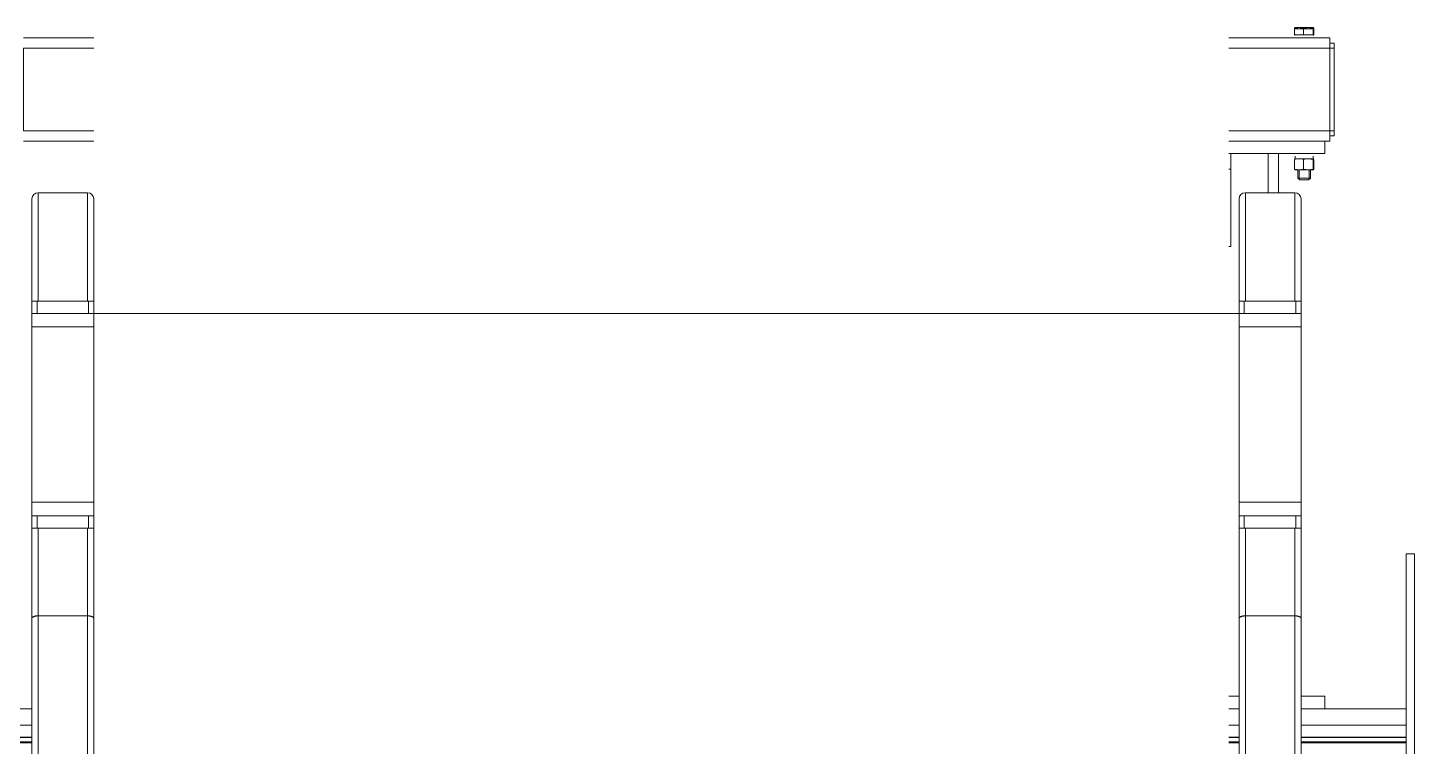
# Model space of a CAD drawing. Header units: millimetres. Extents: x 2179 to 48742, y 3478 to 161002.
# Drawn here: x 22679 to 24019, y 128930 to 129627 of the extents above; entities that cross this region are included whole.
import ezdxf

# ---------------------------------------------------------------- set-up
doc = ezdxf.new("R2010")
doc.units = ezdxf.units.MM
doc.layers.add('0-1', color=7, linetype='Continuous', lineweight=9)
doc.layers.add('Obrys-1', color=7, linetype='Continuous', lineweight=9)
doc.layers.add('2966-1_navrh dispozice stroju-HK_02_dwg-1', color=7, linetype='Continuous', lineweight=9, true_color=0x919191)

# ---------------------------------------------------------------- blocks, each defined once
blk = doc.blocks.new('2966-1_navrh dispozice stroju-HK_02_dwg_SE666-904311-1NP _ stroje')
at = {"layer": '0-1'}
for p, q in [((8707.5, -155.7), (8707.5, -215.7)), ((8877.5, -155.7), (8877.5, -215.7)), ((8890.5, -215.7), (8890.5, -210.7))]:
    blk.add_line(p, q, dxfattribs=at)
at = {"layer": '0-1', "flags": 128}
for points in [[(8694.5, -155.7), (8682.5, -155.7), (8682.5, -160.7), (8682.5, -210.7), (8694.5, -210.7)], [(8890.5, -155.7), (8890.5, -160.7), (8890.5, -210.7), (8902.5, -210.7), (8902.5, -215.7), (8890.5, -215.7), (8877.5, -215.7), (8707.5, -215.7), (8694.5, -215.7), (8682.5, -215.7), (8682.5, -210.7)], [(8682.5, -160.7), (8694.5, -160.7), (8694.5, -210.7), (8694.5, -215.7)], [(8694.5, -160.7), (8694.5, -155.7), (8707.5, -155.7), (8877.5, -155.7), (8890.5, -155.7), (8902.5, -155.7), (8902.5, -160.7)], [(8890.5, -160.7), (8902.5, -160.7), (8902.5, -210.7)]]:
    blk.add_lwpolyline(points, dxfattribs=at)
blk = doc.blocks.new('2966-1_navrh dispozice stroju-HK_02_dwg_SE659-904318-1NP _ stroje')
at = {"layer": '0-1'}
for p, q in [((8611.5, -155.7), (8583.5, -155.7)), ((8577.5, -161.7), (8577.5, -209.7)), ((8611.5, -215.7), (8583.5, -215.7))]:
    blk.add_line(p, q, dxfattribs=at)
for centre, start, end in [((8583.5, -161.7), 90, 180), ((8583.5, -209.7), 180, 270)]:
    blk.add_arc(centre, 6, start, end, dxfattribs=at)
blk = doc.blocks.new('2966-1_navrh dispozice stroju-HK_02_dwg_SE655-904319-1NP _ stroje')
at = {"layer": '0-1'}
for p, q in [((8682.5, -209.7), (8577.5, -209.7)), ((8987.6, -209.7), (8902.5, -209.7))]:
    blk.add_line(p, q, dxfattribs=at)
blk = doc.blocks.new('2966-1_navrh dispozice stroju-HK_02_dwg_SE656-904320-1NP _ stroje')
at = {"layer": '0-1'}
for p, q in [((8682.5, -161.7), (8577.5, -161.7)), ((8987.6, -161.7), (8902.5, -161.7))]:
    blk.add_line(p, q, dxfattribs=at)
blk = doc.blocks.new('2966-1_navrh dispozice stroju-HK_02_dwg_SE657-904321-1NP _ stroje')
at = {"layer": '0-1'}
for p, q in [((8682.5, -155.7), (8583.5, -155.7)), ((8990.1, -155.7), (8902.5, -155.7))]:
    blk.add_line(p, q, dxfattribs=at)
blk = doc.blocks.new('2966-1_navrh dispozice stroju-HK_02_dwg_SE658-904322-1NP _ stroje')
at = {"layer": '0-1'}
for p, q in [((8682.5, -215.7), (8583.5, -215.7)), ((8990.1, -215.7), (8902.5, -215.7))]:
    blk.add_line(p, q, dxfattribs=at)
blk = doc.blocks.new('2966-1_navrh dispozice stroju-HK_02_dwg_SE654-904323-1NP _ stroje')
at = {"layer": '0-1'}
for p, q in [((9001.7, -155.7), (8990.1, -155.7)), ((8577.5, -161.7), (8577.5, -209.7)), ((8987.6, -161.7), (8987.6, -209.7)), ((9001.7, -215.7), (8990.1, -215.7))]:
    blk.add_line(p, q, dxfattribs=at)
for centre, start, end in [((8583.5, -161.7), 90, 180), ((8583.5, -209.7), 180, 270)]:
    blk.add_arc(centre, 6, start, end, dxfattribs=at)
for points, knots in [([(8990.1, -155.7), (8989.9, -155.7), (8989.6, -155.8), (8989.2, -156.1), (8989, -156.3), (8988.8, -156.5), (8988.7, -156.8), (8988.5, -157), (8988.4, -157.3), (8988.3, -157.6), (8988.2, -157.9), (8988.1, -158.2), (8988, -158.5), (8987.9, -158.7), (8987.9, -159), (8987.8, -159.3), (8987.7, -159.6), (8987.7, -159.9), (8987.7, -160.2), (8987.6, -160.5), (8987.6, -160.8), (8987.6, -161.2), (8987.6, -161.5), (8987.6, -161.7)], [0, 0, 0, 0, 0.086814, 0.130272, 0.173743, 0.217224, 0.260715, 0.304211, 0.347707, 0.391198, 0.434687, 0.478175, 0.521661, 0.565147, 0.608633, 0.652118, 0.695603, 0.739089, 0.782574, 0.826059, 0.869545, 0.91303, 1, 1, 1, 1]), ([(8987.6, -209.7), (8987.6, -209.9), (8987.6, -210.2), (8987.6, -210.7), (8987.6, -211), (8987.7, -211.3), (8987.7, -211.6), (8987.7, -211.9), (8987.8, -212.2), (8987.9, -212.4), (8987.9, -212.7), (8988, -213), (8988.1, -213.3), (8988.2, -213.6), (8988.3, -213.9), (8988.4, -214.2), (8988.5, -214.4), (8988.7, -214.7), (8988.8, -215), (8989, -215.2), (8989.2, -215.4), (8989.6, -215.7), (8989.9, -215.7), (8990.1, -215.7)], [0, 0, 0, 0, 0.08697, 0.130455, 0.173941, 0.217426, 0.260911, 0.304397, 0.347882, 0.391367, 0.434853, 0.478339, 0.521825, 0.565313, 0.608802, 0.652293, 0.695789, 0.739285, 0.782776, 0.826257, 0.869728, 0.913186, 1, 1, 1, 1])]:
    blk.add_open_spline(points, degree=3, knots=knots, dxfattribs=at)
for name in ['2966-1_navrh dispozice stroju-HK_02_dwg_SE657-904321-1NP _ stroje', '2966-1_navrh dispozice stroju-HK_02_dwg_SE656-904320-1NP _ stroje', '2966-1_navrh dispozice stroju-HK_02_dwg_SE655-904319-1NP _ stroje', '2966-1_navrh dispozice stroju-HK_02_dwg_SE658-904322-1NP _ stroje']:
    blk.add_blockref(name, (0, 0))
blk = doc.blocks.new('2966-1_navrh dispozice stroju-HK_02_dwg_SE653-904324-1NP _ stroje')
at = {"layer": '0-1'}
for p, q in [((9564.9, -155.7), (8990.1, -155.7)), ((9564.9, -215.7), (8990.1, -215.7))]:
    blk.add_line(p, q, dxfattribs=at)
at = {"layer": '0-1', "flags": 128}
blk.add_lwpolyline([(8987.5, -209.7), (9567.5, -209.7), (9567.5, -161.7), (8987.5, -161.7)], close=True, dxfattribs=at)
at = {"layer": '0-1'}
for points, knots in [([(8990, -155.7), (8989.8, -155.7), (8989.5, -155.8), (8989.2, -156.1), (8988.9, -156.3), (8988.8, -156.5), (8988.6, -156.8), (8988.4, -157), (8988.3, -157.3), (8988.2, -157.6), (8988.1, -157.9), (8988, -158.2), (8987.9, -158.5), (8987.8, -158.7), (8987.8, -159), (8987.7, -159.3), (8987.7, -159.6), (8987.6, -159.9), (8987.6, -160.2), (8987.6, -160.5), (8987.5, -160.8), (8987.5, -161.2), (8987.5, -161.5), (8987.5, -161.7)], [0, 0, 0, 0, 0.086814, 0.130272, 0.173743, 0.217224, 0.260715, 0.304211, 0.347707, 0.391198, 0.434687, 0.478175, 0.521661, 0.565147, 0.608633, 0.652118, 0.695603, 0.739089, 0.782574, 0.826059, 0.869545, 0.91303, 1, 1, 1, 1]), ([(9567.5, -161.7), (9567.5, -161.5), (9567.5, -161.2), (9567.5, -160.8), (9567.5, -160.5), (9567.4, -160.2), (9567.4, -159.9), (9567.3, -159.6), (9567.3, -159.3), (9567.2, -159), (9567.2, -158.7), (9567.1, -158.5), (9567, -158.2), (9566.9, -157.9), (9566.8, -157.6), (9566.7, -157.3), (9566.6, -157), (9566.4, -156.8), (9566.2, -156.5), (9566.1, -156.3), (9565.8, -156.1), (9565.5, -155.8), (9565.2, -155.7), (9565, -155.7)], [0, 0, 0, 0, 0.08697, 0.130455, 0.173941, 0.217426, 0.260911, 0.304397, 0.347882, 0.391367, 0.434853, 0.478339, 0.521825, 0.565313, 0.608802, 0.652293, 0.695789, 0.739285, 0.782776, 0.826257, 0.869728, 0.913186, 1, 1, 1, 1]), ([(8987.5, -209.7), (8987.5, -209.9), (8987.5, -210.2), (8987.5, -210.7), (8987.6, -211), (8987.6, -211.3), (8987.6, -211.6), (8987.7, -211.9), (8987.7, -212.2), (8987.8, -212.4), (8987.8, -212.7), (8987.9, -213), (8988, -213.3), (8988.1, -213.6), (8988.2, -213.9), (8988.3, -214.2), (8988.4, -214.4), (8988.6, -214.7), (8988.8, -215), (8988.9, -215.2), (8989.2, -215.4), (8989.5, -215.7), (8989.8, -215.7), (8990, -215.7)], [0, 0, 0, 0, 0.08697, 0.130455, 0.173941, 0.217426, 0.260911, 0.304397, 0.347882, 0.391367, 0.434853, 0.478339, 0.521825, 0.565313, 0.608802, 0.652293, 0.695789, 0.739285, 0.782776, 0.826257, 0.869728, 0.913186, 1, 1, 1, 1]), ([(9565, -215.7), (9565.2, -215.7), (9565.5, -215.7), (9565.8, -215.4), (9566.1, -215.2), (9566.2, -215), (9566.4, -214.7), (9566.6, -214.4), (9566.7, -214.2), (9566.8, -213.9), (9566.9, -213.6), (9567, -213.3), (9567.1, -213), (9567.2, -212.7), (9567.2, -212.4), (9567.3, -212.2), (9567.3, -211.9), (9567.4, -211.6), (9567.4, -211.3), (9567.5, -211), (9567.5, -210.7), (9567.5, -210.2), (9567.5, -209.9), (9567.5, -209.7)], [0, 0, 0, 0, 0.086814, 0.130272, 0.173743, 0.217224, 0.260715, 0.304211, 0.347707, 0.391198, 0.434687, 0.478175, 0.521661, 0.565147, 0.608633, 0.652118, 0.695603, 0.739089, 0.782574, 0.826059, 0.869545, 0.91303, 1, 1, 1, 1])]:
    blk.add_open_spline(points, degree=3, knots=knots, dxfattribs=at)
blk = doc.blocks.new('2966-1_navrh dispozice stroju-HK_02_dwg_SE651-904326-1NP _ stroje')
at = {"layer": '0-1'}
for p, q in [((8694.5, -1325.7), (8694.5, -1330.7)), ((8707.5, -1385.7), (8707.5, -1325.7)), ((8877.5, -1385.7), (8877.5, -1325.7))]:
    blk.add_line(p, q, dxfattribs=at)
at = {"layer": '0-1', "flags": 128}
for points in [[(8694.5, -1385.7), (8694.5, -1380.7), (8694.5, -1330.7), (8682.5, -1330.7), (8682.5, -1325.7), (8694.5, -1325.7), (8707.5, -1325.7), (8877.5, -1325.7), (8890.5, -1325.7), (8902.5, -1325.7), (8902.5, -1330.7)], [(8902.5, -1380.7), (8890.5, -1380.7), (8890.5, -1330.7), (8890.5, -1325.7)], [(8694.5, -1380.7), (8682.5, -1380.7), (8682.5, -1330.7)], [(8890.5, -1385.7), (8902.5, -1385.7), (8902.5, -1380.7), (8902.5, -1330.7), (8890.5, -1330.7)], [(8890.5, -1380.7), (8890.5, -1385.7), (8877.5, -1385.7), (8707.5, -1385.7), (8694.5, -1385.7), (8682.5, -1385.7), (8682.5, -1380.7)]]:
    blk.add_lwpolyline(points, dxfattribs=at)
blk = doc.blocks.new('2966-1_navrh dispozice stroju-HK_02_dwg_SE646-904328-1NP _ stroje')
at = {"layer": '0-1'}
for p, q in [((8577.5, -1331.7), (8682.5, -1331.7)), ((8902.5, -1331.7), (8987.5, -1331.7))]:
    blk.add_line(p, q, dxfattribs=at)
blk = doc.blocks.new('2966-1_navrh dispozice stroju-HK_02_dwg_SE647-904329-1NP _ stroje')
at = {"layer": '0-1'}
for p, q in [((8577.5, -1379.7), (8682.5, -1379.7)), ((8902.5, -1379.7), (8987.5, -1379.7))]:
    blk.add_line(p, q, dxfattribs=at)
blk = doc.blocks.new('2966-1_navrh dispozice stroju-HK_02_dwg_SE648-904330-1NP _ stroje')
at = {"layer": '0-1'}
for p, q in [((8583.5, -1385.7), (8682.5, -1385.7)), ((8902.5, -1385.7), (8990.1, -1385.7))]:
    blk.add_line(p, q, dxfattribs=at)
blk = doc.blocks.new('2966-1_navrh dispozice stroju-HK_02_dwg_SE649-904331-1NP _ stroje')
at = {"layer": '0-1'}
for p, q in [((8583.5, -1325.7), (8682.5, -1325.7)), ((8902.5, -1325.7), (8990.1, -1325.7))]:
    blk.add_line(p, q, dxfattribs=at)
blk = doc.blocks.new('2966-1_navrh dispozice stroju-HK_02_dwg_SE645-904332-1NP _ stroje')
at = {"layer": '0-1'}
for p, q in [((8990.1, -1325.7), (9001.7, -1325.7)), ((8577.5, -1379.7), (8577.5, -1331.7)), ((8987.6, -1379.7), (8987.6, -1331.7)), ((8990.1, -1385.7), (9001.7, -1385.7))]:
    blk.add_line(p, q, dxfattribs=at)
for centre, start, end in [((8583.5, -1331.7), 90, 180), ((8583.5, -1379.7), 180, 270)]:
    blk.add_arc(centre, 6, start, end, dxfattribs=at)
for points, knots in [([(8990.1, -1325.7), (8989.9, -1325.7), (8989.6, -1325.8), (8989.2, -1326.1), (8989, -1326.3), (8988.8, -1326.5), (8988.7, -1326.8), (8988.5, -1327), (8988.4, -1327.3), (8988.3, -1327.6), (8988.2, -1327.9), (8988.1, -1328.2), (8988, -1328.5), (8987.9, -1328.7), (8987.9, -1329), (8987.8, -1329.3), (8987.7, -1329.6), (8987.7, -1329.9), (8987.7, -1330.2), (8987.6, -1330.5), (8987.6, -1330.8), (8987.6, -1331.2), (8987.6, -1331.5), (8987.6, -1331.7)], [0, 0, 0, 0, 0.086814, 0.130272, 0.173743, 0.217224, 0.260715, 0.304211, 0.347707, 0.391198, 0.434687, 0.478175, 0.521661, 0.565147, 0.608633, 0.652118, 0.695603, 0.739089, 0.782574, 0.826059, 0.869545, 0.91303, 1, 1, 1, 1]), ([(8987.6, -1379.7), (8987.6, -1379.9), (8987.6, -1380.2), (8987.6, -1380.7), (8987.6, -1381), (8987.7, -1381.3), (8987.7, -1381.6), (8987.7, -1381.9), (8987.8, -1382.2), (8987.9, -1382.4), (8987.9, -1382.7), (8988, -1383), (8988.1, -1383.3), (8988.2, -1383.6), (8988.3, -1383.9), (8988.4, -1384.2), (8988.5, -1384.4), (8988.7, -1384.7), (8988.8, -1385), (8989, -1385.2), (8989.2, -1385.4), (8989.6, -1385.7), (8989.9, -1385.7), (8990.1, -1385.7)], [0, 0, 0, 0, 0.08697, 0.130455, 0.173941, 0.217426, 0.260911, 0.304397, 0.347882, 0.391367, 0.434853, 0.478339, 0.521825, 0.565313, 0.608802, 0.652293, 0.695789, 0.739285, 0.782776, 0.826257, 0.869728, 0.913186, 1, 1, 1, 1])]:
    blk.add_open_spline(points, degree=3, knots=knots, dxfattribs=at)
for name in ['2966-1_navrh dispozice stroju-HK_02_dwg_SE649-904331-1NP _ stroje', '2966-1_navrh dispozice stroju-HK_02_dwg_SE646-904328-1NP _ stroje', '2966-1_navrh dispozice stroju-HK_02_dwg_SE647-904329-1NP _ stroje', '2966-1_navrh dispozice stroju-HK_02_dwg_SE648-904330-1NP _ stroje']:
    blk.add_blockref(name, (0, 0))
blk = doc.blocks.new('2966-1_navrh dispozice stroju-HK_02_dwg_SE644-904333-1NP _ stroje')
at = {"layer": '0-1'}
for p, q in [((8583.5, -1325.7), (8611.5, -1325.7)), ((8577.5, -1379.7), (8577.5, -1331.7)), ((8583.5, -1385.7), (8611.5, -1385.7))]:
    blk.add_line(p, q, dxfattribs=at)
for centre, start, end in [((8583.5, -1331.7), 90, 180), ((8583.5, -1379.7), 180, 270)]:
    blk.add_arc(centre, 6, start, end, dxfattribs=at)
blk = doc.blocks.new('2966-1_navrh dispozice stroju-HK_02_dwg_SE637-904340-1NP _ stroje')
at = {"layer": '0-1'}
for p, q in [((8990.1, -1325.7), (9564.9, -1325.7)), ((8990.1, -1385.7), (9564.9, -1385.7))]:
    blk.add_line(p, q, dxfattribs=at)
at = {"layer": '0-1', "flags": 128}
blk.add_lwpolyline([(9567.5, -1331.7), (8987.5, -1331.7), (8987.5, -1379.7), (9567.5, -1379.7)], close=True, dxfattribs=at)
at = {"layer": '0-1'}
for points, knots in [([(8990, -1325.7), (8989.8, -1325.7), (8989.5, -1325.8), (8989.2, -1326.1), (8988.9, -1326.3), (8988.8, -1326.5), (8988.6, -1326.8), (8988.4, -1327), (8988.3, -1327.3), (8988.2, -1327.6), (8988.1, -1327.9), (8988, -1328.2), (8987.9, -1328.5), (8987.8, -1328.7), (8987.8, -1329), (8987.7, -1329.3), (8987.7, -1329.6), (8987.6, -1329.9), (8987.6, -1330.2), (8987.6, -1330.5), (8987.5, -1330.8), (8987.5, -1331.2), (8987.5, -1331.5), (8987.5, -1331.7)], [0, 0, 0, 0, 0.086814, 0.130272, 0.173743, 0.217224, 0.260715, 0.304211, 0.347707, 0.391198, 0.434687, 0.478175, 0.521661, 0.565147, 0.608633, 0.652118, 0.695603, 0.739089, 0.782574, 0.826059, 0.869545, 0.91303, 1, 1, 1, 1]), ([(9567.5, -1331.7), (9567.5, -1331.5), (9567.5, -1331.2), (9567.5, -1330.8), (9567.5, -1330.5), (9567.4, -1330.2), (9567.4, -1329.9), (9567.3, -1329.6), (9567.3, -1329.3), (9567.2, -1329), (9567.2, -1328.7), (9567.1, -1328.5), (9567, -1328.2), (9566.9, -1327.9), (9566.8, -1327.6), (9566.7, -1327.3), (9566.6, -1327), (9566.4, -1326.8), (9566.2, -1326.5), (9566.1, -1326.3), (9565.8, -1326.1), (9565.5, -1325.8), (9565.2, -1325.7), (9565, -1325.7)], [0, 0, 0, 0, 0.08697, 0.130455, 0.173941, 0.217426, 0.260911, 0.304397, 0.347882, 0.391367, 0.434853, 0.478339, 0.521825, 0.565313, 0.608802, 0.652293, 0.695789, 0.739285, 0.782776, 0.826257, 0.869728, 0.913186, 1, 1, 1, 1]), ([(8987.5, -1379.7), (8987.5, -1379.9), (8987.5, -1380.2), (8987.5, -1380.7), (8987.6, -1381), (8987.6, -1381.3), (8987.6, -1381.6), (8987.7, -1381.9), (8987.7, -1382.2), (8987.8, -1382.4), (8987.8, -1382.7), (8987.9, -1383), (8988, -1383.3), (8988.1, -1383.6), (8988.2, -1383.9), (8988.3, -1384.2), (8988.4, -1384.4), (8988.6, -1384.7), (8988.8, -1385), (8988.9, -1385.2), (8989.2, -1385.4), (8989.5, -1385.7), (8989.8, -1385.7), (8990, -1385.7)], [0, 0, 0, 0, 0.08697, 0.130455, 0.173941, 0.217426, 0.260911, 0.304397, 0.347882, 0.391367, 0.434853, 0.478339, 0.521825, 0.565313, 0.608802, 0.652293, 0.695789, 0.739285, 0.782776, 0.826257, 0.869728, 0.913186, 1, 1, 1, 1]), ([(9565, -1385.7), (9565.2, -1385.7), (9565.5, -1385.7), (9565.8, -1385.4), (9566.1, -1385.2), (9566.2, -1385), (9566.4, -1384.7), (9566.6, -1384.4), (9566.7, -1384.2), (9566.8, -1383.9), (9566.9, -1383.6), (9567, -1383.3), (9567.1, -1383), (9567.2, -1382.7), (9567.2, -1382.4), (9567.3, -1382.2), (9567.3, -1381.9), (9567.4, -1381.6), (9567.4, -1381.3), (9567.5, -1381), (9567.5, -1380.7), (9567.5, -1380.2), (9567.5, -1379.9), (9567.5, -1379.7)], [0, 0, 0, 0, 0.086814, 0.130272, 0.173743, 0.217224, 0.260715, 0.304211, 0.347707, 0.391198, 0.434687, 0.478175, 0.521661, 0.565147, 0.608633, 0.652118, 0.695603, 0.739089, 0.782574, 0.826059, 0.869545, 0.91303, 1, 1, 1, 1])]:
    blk.add_open_spline(points, degree=3, knots=knots, dxfattribs=at)
blk = doc.blocks.new('2966-1_navrh dispozice stroju-HK_02_dwg_SE633-904341-1NP _ stroje')
at = {"layer": '0-1'}
for p, q in [((8425, -143.7), (8424.6, -143.7)), ((8564.3, -147.8), (8555.3, -147.8)), ((8564.3, -157.7), (8555.3, -157.7)), ((8424.6, -161.7), (8425, -161.7))]:
    blk.add_line(p, q, dxfattribs=at)
at = {"layer": '0-1', "flags": 128}
for points in [[(8417.5, -148.7), (8418.3, -144), (8418.5, -144), (8424.6, -144), (8424.6, -143.8), (8424.6, -143.5), (8418.5, -143.5), (8418.3, -143.5), (8417.5, -143.8), (8417.5, -148.7), (8417.5, -157.7), (8417.5, -161.7), (8418.3, -162), (8418.5, -162), (8424.6, -162), (8424.6, -157.7), (8424.6, -153.3), (8424.6, -148.7), (8424.6, -144)], [(8555.3, -158.7), (8563.3, -158.7), (8563.3, -146.7), (8555.3, -146.7)], [(8563.3, -146.7), (8565, -148.5), (8565, -157), (8563.3, -158.7)], [(8418.3, -153.3), (8418.5, -153.3), (8424.6, -153.3)]]:
    blk.add_lwpolyline(points, dxfattribs=at)
blk.add_lwpolyline([(8418.5, -162), (8418.5, -153.3), (8418.5, -144), (8418.5, -143.5), (8418.5, -144), (8418.5, -153.3)], close=True, dxfattribs=at)
at = {"layer": '0-1'}
for centre, radius, start, end in [((8432.2, -148.5), 14.7, 180.624, 199.0485), ((8430.7, -157.9), 13.2, 159.892, 179.1688), ((8430.5, -157.5), 13, 180.6899, 200.2493)]:
    blk.add_arc(centre, radius, start, end, dxfattribs=at)
blk.add_open_spline([(8417.5, -143.8), (8417.5, -143.8), (8417.5, -143.8), (8417.5, -143.8), (8417.5, -143.8), (8417.5, -143.8), (8417.6, -143.8), (8417.6, -143.8), (8417.6, -143.8), (8417.6, -143.9), (8417.6, -143.9), (8417.6, -143.9), (8417.6, -143.9), (8417.6, -143.9), (8417.7, -143.9), (8417.7, -143.9), (8417.7, -143.9), (8417.7, -143.9), (8417.7, -143.9), (8417.7, -143.9), (8417.7, -143.9), (8417.8, -143.9), (8417.8, -143.9), (8417.8, -143.9), (8417.8, -143.9), (8417.8, -143.9), (8417.8, -143.9), (8417.8, -143.9), (8417.9, -143.9), (8417.9, -144), (8417.9, -144), (8417.9, -144), (8417.9, -144), (8417.9, -144), (8418, -144), (8418, -144), (8418, -144), (8418, -144), (8418, -144), (8418, -144), (8418, -144), (8418.1, -144), (8418.1, -144), (8418.1, -144), (8418.1, -144), (8418.1, -144), (8418.1, -144), (8418.1, -144), (8418.2, -144), (8418.2, -144), (8418.2, -144), (8418.2, -144), (8418.2, -144), (8418.2, -144), (8418.2, -144), (8418.3, -144), (8418.3, -144), (8418.3, -144), (8418.3, -144)], degree=3, knots=[0, 0, 0, 0, 0.03442, 0.05165, 0.068888, 0.086129, 0.103371, 0.120614, 0.137857, 0.1551, 0.172343, 0.189586, 0.20683, 0.224073, 0.241316, 0.258558, 0.275801, 0.293044, 0.310287, 0.32753, 0.344773, 0.362016, 0.379259, 0.396502, 0.413745, 0.430987, 0.44823, 0.465473, 0.482716, 0.499959, 0.517202, 0.534444, 0.551687, 0.56893, 0.586173, 0.603416, 0.620658, 0.637901, 0.655144, 0.672387, 0.68963, 0.706872, 0.724115, 0.741358, 0.758601, 0.775844, 0.793086, 0.810329, 0.827572, 0.844815, 0.862058, 0.8793, 0.896543, 0.913786, 0.931029, 0.948272, 0.965514, 1, 1, 1, 1], dxfattribs=at)
blk = doc.blocks.new('2966-1_navrh dispozice stroju-HK_02_dwg_SE631-904343-1NP _ stroje')
at = {"layer": 'Obrys-1'}
for p, q in [((8544.5, -144.1), (8542, -144.1)), ((8542, -161.3), (8544.5, -161.3))]:
    blk.add_line(p, q, dxfattribs=at)
blk = doc.blocks.new('2966-1_navrh dispozice stroju-HK_02_dwg_SE630-904344-1NP _ stroje')
at = {"layer": '0-1', "flags": 128}
for points in [[(8544.5, -148.7), (8544.5, -143.8), (8545.3, -143.5), (8554.5, -143.5)], [(8545.3, -153.3), (8554.5, -153.3), (8555.3, -148.7), (8555.3, -143.8), (8554.5, -144), (8545.3, -144), (8544.5, -148.7), (8544.5, -157.7), (8544.5, -161.7), (8545.3, -162), (8554.5, -162)], [(8555.3, -148.7), (8555.3, -157.7), (8555.3, -161.7)]]:
    blk.add_lwpolyline(points, dxfattribs=at)
at = {"layer": '0-1'}
for centre, radius, start, end in [((8540.6, -148.8), 14.7, 0.624, 19.0485), ((8559.2, -148.5), 14.7, 180.624, 199.0485), ((8557.5, -157.8), 13, 159.7507, 179.3102), ((8557.7, -157.5), 13.2, 180.8311, 200.1081), ((8542.3, -157.8), 13, 0.6898, 20.2493), ((8542.1, -157.5), 13.2, 339.8919, 359.1689)]:
    blk.add_arc(centre, radius, start, end, dxfattribs=at)
for points in [[(8544.5, -143.8), (8544.5, -143.8), (8544.5, -143.8), (8544.5, -143.8), (8544.5, -143.8), (8544.5, -143.8), (8544.6, -143.8), (8544.6, -143.8), (8544.6, -143.8), (8544.6, -143.9), (8544.6, -143.9), (8544.6, -143.9), (8544.6, -143.9), (8544.6, -143.9), (8544.7, -143.9), (8544.7, -143.9), (8544.7, -143.9), (8544.7, -143.9), (8544.7, -143.9), (8544.7, -143.9), (8544.7, -143.9), (8544.8, -143.9), (8544.8, -143.9), (8544.8, -143.9), (8544.8, -143.9), (8544.8, -143.9), (8544.8, -143.9), (8544.8, -143.9), (8544.9, -143.9), (8544.9, -144), (8544.9, -144), (8544.9, -144), (8544.9, -144), (8544.9, -144), (8545, -144), (8545, -144), (8545, -144), (8545, -144), (8545, -144), (8545, -144), (8545, -144), (8545.1, -144), (8545.1, -144), (8545.1, -144), (8545.1, -144), (8545.1, -144), (8545.1, -144), (8545.1, -144), (8545.2, -144), (8545.2, -144), (8545.2, -144), (8545.2, -144), (8545.2, -144), (8545.2, -144), (8545.2, -144), (8545.3, -144), (8545.3, -144), (8545.3, -144), (8545.3, -144)], [(8555.3, -143.8), (8555.3, -143.7), (8555.3, -143.7), (8555.3, -143.7), (8555.3, -143.7), (8555.3, -143.7), (8555.2, -143.7), (8555.2, -143.7), (8555.2, -143.7), (8555.2, -143.7), (8555.2, -143.7), (8555.2, -143.7), (8555.2, -143.6), (8555.2, -143.6), (8555.1, -143.6), (8555.1, -143.6), (8555.1, -143.6), (8555.1, -143.6), (8555.1, -143.6), (8555.1, -143.6), (8555.1, -143.6), (8555, -143.6), (8555, -143.6), (8555, -143.6), (8555, -143.6), (8555, -143.6), (8555, -143.6), (8555, -143.6), (8554.9, -143.6), (8554.9, -143.6), (8554.9, -143.6), (8554.9, -143.6), (8554.9, -143.6), (8554.9, -143.6), (8554.9, -143.5), (8554.8, -143.5), (8554.8, -143.5), (8554.8, -143.5), (8554.8, -143.5), (8554.8, -143.5), (8554.8, -143.5), (8554.7, -143.5), (8554.7, -143.5), (8554.7, -143.5), (8554.7, -143.5), (8554.7, -143.5), (8554.7, -143.5), (8554.7, -143.5), (8554.6, -143.5), (8554.6, -143.5), (8554.6, -143.5), (8554.6, -143.5), (8554.6, -143.5), (8554.6, -143.5), (8554.6, -143.5), (8554.5, -143.5), (8554.5, -143.5), (8554.5, -143.5), (8554.5, -143.5)], [(8555.3, -161.7), (8555.3, -161.7), (8555.3, -161.8), (8555.3, -161.8), (8555.3, -161.8), (8555.3, -161.8), (8555.2, -161.8), (8555.2, -161.8), (8555.2, -161.8), (8555.2, -161.8), (8555.2, -161.8), (8555.2, -161.8), (8555.2, -161.8), (8555.2, -161.9), (8555.1, -161.9), (8555.1, -161.9), (8555.1, -161.9), (8555.1, -161.9), (8555.1, -161.9), (8555.1, -161.9), (8555.1, -161.9), (8555, -161.9), (8555, -161.9), (8555, -161.9), (8555, -161.9), (8555, -161.9), (8555, -161.9), (8555, -161.9), (8554.9, -161.9), (8554.9, -161.9), (8554.9, -161.9), (8554.9, -161.9), (8554.9, -161.9), (8554.9, -161.9), (8554.9, -161.9), (8554.8, -161.9), (8554.8, -161.9), (8554.8, -162), (8554.8, -162), (8554.8, -162), (8554.8, -162), (8554.7, -162), (8554.7, -162), (8554.7, -162), (8554.7, -162), (8554.7, -162), (8554.7, -162), (8554.7, -162), (8554.6, -162), (8554.6, -162), (8554.6, -162), (8554.6, -162), (8554.6, -162), (8554.6, -162), (8554.6, -162), (8554.5, -162), (8554.5, -162), (8554.5, -162), (8554.5, -162)]]:
    blk.add_open_spline(points, degree=3, knots=[0, 0, 0, 0, 0.03442, 0.05165, 0.068888, 0.086129, 0.103371, 0.120614, 0.137857, 0.1551, 0.172343, 0.189586, 0.20683, 0.224073, 0.241316, 0.258558, 0.275801, 0.293044, 0.310287, 0.32753, 0.344773, 0.362016, 0.379259, 0.396502, 0.413745, 0.430987, 0.44823, 0.465473, 0.482716, 0.499959, 0.517202, 0.534444, 0.551687, 0.56893, 0.586173, 0.603416, 0.620658, 0.637901, 0.655144, 0.672387, 0.68963, 0.706872, 0.724115, 0.741358, 0.758601, 0.775844, 0.793086, 0.810329, 0.827572, 0.844815, 0.862058, 0.8793, 0.896543, 0.913786, 0.931029, 0.948272, 0.965514, 1, 1, 1, 1], dxfattribs=at)
blk = doc.blocks.new('2966-1_navrh dispozice stroju-HK_02_dwg_SE628-904346-1NP _ stroje')
at = {"layer": '0-1'}
for p, q in [((8437.5, -123.7), (8437.5, -127.7)), ((8517.5, -127.7), (8517.5, -123.7))]:
    blk.add_line(p, q, dxfattribs=at)
at = {"layer": '0-1', "flags": 128}
blk.add_lwpolyline([(8522.5, -127.7), (8522.5, -123.7), (8517.5, -123.7), (8437.5, -123.7), (8432.5, -123.7), (8432.5, -127.7)], dxfattribs=at)
blk = doc.blocks.new('2966-1_navrh dispozice stroju-HK_02_dwg_SE624-904347-1NP _ stroje')
at = {"layer": '0-1'}
for p, q in [((8437.5, -127.7), (8437.5, -225.7)), ((8437.5, -1325.7), (8437.5, -1393.7))]:
    blk.add_line(p, q, dxfattribs=at)
blk = doc.blocks.new('2966-1_navrh dispozice stroju-HK_02_dwg_SE625-904348-1NP _ stroje')
at = {"layer": '0-1'}
for p, q in [((8427.5, -225.7), (8427.5, -127.7)), ((8427.5, -1393.7), (8427.5, -1325.7))]:
    blk.add_line(p, q, dxfattribs=at)
blk = doc.blocks.new('2966-1_navrh dispozice stroju-HK_02_dwg_SE626-904349-1NP _ stroje')
at = {"layer": '0-1'}
for p, q in [((8527.5, -127.7), (8527.5, -132.7)), ((8527.5, -1325.7), (8527.5, -1393.7))]:
    blk.add_line(p, q, dxfattribs=at)
blk = doc.blocks.new('2966-1_navrh dispozice stroju-HK_02_dwg_SE627-904350-1NP _ stroje')
at = {"layer": '0-1'}
for p, q in [((8517.5, -225.7), (8517.5, -127.7)), ((8517.5, -1393.7), (8517.5, -1325.7))]:
    blk.add_line(p, q, dxfattribs=at)
blk = doc.blocks.new('2966-1_navrh dispozice stroju-HK_02_dwg_SE623-904351-1NP _ stroje')
at = {"layer": '0-1'}
blk.add_line((8437.5, -1393.7), (8517.5, -1393.7), dxfattribs=at)
at = {"layer": '0-1', "flags": 128}
blk.add_lwpolyline([(8427.5, -127.7), (8437.5, -127.7), (8517.5, -127.7), (8527.5, -127.7)], dxfattribs=at)
for name in ['2966-1_navrh dispozice stroju-HK_02_dwg_SE625-904348-1NP _ stroje', '2966-1_navrh dispozice stroju-HK_02_dwg_SE624-904347-1NP _ stroje', '2966-1_navrh dispozice stroju-HK_02_dwg_SE627-904350-1NP _ stroje', '2966-1_navrh dispozice stroju-HK_02_dwg_SE626-904349-1NP _ stroje']:
    blk.add_blockref(name, (0, 0))
blk = doc.blocks.new('2966-1_navrh dispozice stroju-HK_02_dwg_SE621-904353-1NP _ stroje')
at = {"layer": '0-1'}
blk.add_line((8554.5, -225.7), (8554.5, -223.7), dxfattribs=at)
at = {"layer": '0-1', "flags": 128}
blk.add_lwpolyline([(8629.5, -225.7), (8629.5, -223.7), (8554.5, -223.7), (8539.5, -223.7)], dxfattribs=at)
blk = doc.blocks.new('2966-1_navrh dispozice stroju-HK_02_dwg_SE619-904354-1NP _ stroje')
at = {"layer": '0-1'}
for p, q in [((9065.5, -155.7), (9065.5, -132.7)), ((9065.5, -225.7), (9065.5, -215.7))]:
    blk.add_line(p, q, dxfattribs=at)
blk = doc.blocks.new('2966-1_navrh dispozice stroju-HK_02_dwg_SE620-904355-1NP _ stroje')
at = {"layer": '0-1'}
for p, q in [((9077.5, -155.7), (9077.5, -132.7)), ((9077.5, -225.7), (9077.5, -215.7))]:
    blk.add_line(p, q, dxfattribs=at)
blk = doc.blocks.new('2966-1_navrh dispozice stroju-HK_02_dwg_SE618-904356-1NP _ stroje')
at = {"layer": '0-1'}
blk.add_line((9065.5, -132.7), (9077.5, -132.7), dxfattribs=at)
for name in ['2966-1_navrh dispozice stroju-HK_02_dwg_SE619-904354-1NP _ stroje', '2966-1_navrh dispozice stroju-HK_02_dwg_SE620-904355-1NP _ stroje']:
    blk.add_blockref(name, (0, 0))
blk = doc.blocks.new('2966-1_navrh dispozice stroju-HK_02_dwg_SE617-904357-1NP _ stroje')
at = {"layer": '0-1', "flags": 128}
blk.add_lwpolyline([(8539.5, -225.7), (8539.5, -132.7), (8527.5, -132.7), (8527.5, -225.7)], dxfattribs=at)
blk = doc.blocks.new('2966-1_navrh dispozice stroju-HK_02_dwg_SE616-904358-1NP _ stroje')
at = {"layer": '0-1'}
for p, q in [((8539.5, -177.7), (8577.5, -177.7)), ((8577.5, -187.7), (8539.5, -187.7)), ((9065.5, -225.7), (9065.5, -215.7))]:
    blk.add_line(p, q, dxfattribs=at)
blk = doc.blocks.new('2966-1_navrh dispozice stroju-HK_02_dwg_SE592-904381-1NP _ stroje')
at = {"layer": '0-1'}
for p, q in [((8927.5, -45.7), (9256.7, -45.7)), ((9298.3, -45.7), (9627.5, -45.7))]:
    blk.add_line(p, q, dxfattribs=at)
blk = doc.blocks.new('2966-1_navrh dispozice stroju-HK_02_dwg_SE593-904382-1NP _ stroje')
at = {"layer": '0-1'}
for p, q in [((8927.5, -53.7), (9256.7, -53.7)), ((9298.3, -53.7), (9627.5, -53.7))]:
    blk.add_line(p, q, dxfattribs=at)
blk = doc.blocks.new('2966-1_navrh dispozice stroju-HK_02_dwg_SE591-904383-1NP _ stroje')
at = {"layer": '0-1'}
for p, q in [((8927.5, -45.7), (8927.5, -53.7)), ((9627.5, -45.7), (9627.5, -53.7))]:
    blk.add_line(p, q, dxfattribs=at)
for name in ['2966-1_navrh dispozice stroju-HK_02_dwg_SE592-904381-1NP _ stroje', '2966-1_navrh dispozice stroju-HK_02_dwg_SE593-904382-1NP _ stroje']:
    blk.add_blockref(name, (0, 0))
blk = doc.blocks.new('2966-1_navrh dispozice stroju-HK_02_dwg_SE559-904410-1NP _ stroje')
at = {"layer": '0-1'}
for p, q in [((9105, -155.7), (9105, -53.7)), ((9105, -225.7), (9105, -215.7)), ((9105, -1475.7), (9105, -1385.7))]:
    blk.add_line(p, q, dxfattribs=at)
blk = doc.blocks.new('2966-1_navrh dispozice stroju-HK_02_dwg_SE560-904411-1NP _ stroje')
at = {"layer": '0-1'}
for p, q in [((9105.6, -155.7), (9105.6, -53.7)), ((9105.6, -225.7), (9105.6, -215.7)), ((9105.6, -1475.7), (9105.6, -1385.7))]:
    blk.add_line(p, q, dxfattribs=at)
blk = doc.blocks.new('2966-1_navrh dispozice stroju-HK_02_dwg_SE561-904412-1NP _ stroje')
at = {"layer": '0-1'}
for p, q in [((9109.6, -155.7), (9109.6, -53.7)), ((9109.6, -225.7), (9109.6, -215.7)), ((9109.6, -1475.7), (9109.6, -1385.7))]:
    blk.add_line(p, q, dxfattribs=at)
blk = doc.blocks.new('2966-1_navrh dispozice stroju-HK_02_dwg_SE562-904413-1NP _ stroje')
at = {"layer": '0-1'}
for p, q in [((9110.5, -155.7), (9110.5, -53.7)), ((9110.5, -225.7), (9110.5, -215.7)), ((9110.5, -1475.7), (9110.5, -1385.7))]:
    blk.add_line(p, q, dxfattribs=at)
blk = doc.blocks.new('2966-1_navrh dispozice stroju-HK_02_dwg_SE557-904417-1NP _ stroje')
for name in ['2966-1_navrh dispozice stroju-HK_02_dwg_SE559-904410-1NP _ stroje', '2966-1_navrh dispozice stroju-HK_02_dwg_SE560-904411-1NP _ stroje', '2966-1_navrh dispozice stroju-HK_02_dwg_SE561-904412-1NP _ stroje', '2966-1_navrh dispozice stroju-HK_02_dwg_SE562-904413-1NP _ stroje']:
    blk.add_blockref(name, (0, 0))
blk = doc.blocks.new('2966-1_navrh dispozice stroju-HK_02_dwg_SE553-904422-1NP _ stroje')
at = {"layer": '0-1'}
for p, q in [((9093.4, -155.7), (9093.4, -53.7)), ((9093.4, -225.7), (9093.4, -215.7)), ((9093.4, -1547.7), (9093.4, -1385.7))]:
    blk.add_line(p, q, dxfattribs=at)
blk = doc.blocks.new('2966-1_navrh dispozice stroju-HK_02_dwg_SE554-904423-1NP _ stroje')
at = {"layer": '0-1'}
for p, q in [((9077.5, -132.7), (9077.5, -53.7)), ((9077.5, -1547.7), (9077.5, -1385.7))]:
    blk.add_line(p, q, dxfattribs=at)
blk = doc.blocks.new('2966-1_navrh dispozice stroju-HK_02_dwg_SE550-904424-1NP _ stroje')
for name in ['2966-1_navrh dispozice stroju-HK_02_dwg_SE554-904423-1NP _ stroje', '2966-1_navrh dispozice stroju-HK_02_dwg_SE553-904422-1NP _ stroje']:
    blk.add_blockref(name, (0, 0))
blk = doc.blocks.new('2966-1_navrh dispozice stroju-HK_02_dwg-876232-1NP _ stroje')
at = {"layer": '0-1'}
blk.add_line((-54959.9, 41767.5), (-55531.7, 40816.2), dxfattribs=at)
at = {"rotation": 328.989640494807}
for name in ['2966-1_navrh dispozice stroju-HK_02_dwg_SE623-904351-1NP _ stroje', '2966-1_navrh dispozice stroju-HK_02_dwg_SE633-904341-1NP _ stroje', '2966-1_navrh dispozice stroju-HK_02_dwg_SE628-904346-1NP _ stroje', '2966-1_navrh dispozice stroju-HK_02_dwg_SE617-904357-1NP _ stroje', '2966-1_navrh dispozice stroju-HK_02_dwg_SE631-904343-1NP _ stroje', '2966-1_navrh dispozice stroju-HK_02_dwg_SE630-904344-1NP _ stroje', '2966-1_navrh dispozice stroju-HK_02_dwg_SE616-904358-1NP _ stroje', '2966-1_navrh dispozice stroju-HK_02_dwg_SE654-904323-1NP _ stroje', '2966-1_navrh dispozice stroju-HK_02_dwg_SE659-904318-1NP _ stroje', '2966-1_navrh dispozice stroju-HK_02_dwg_SE621-904353-1NP _ stroje', '2966-1_navrh dispozice stroju-HK_02_dwg_SE666-904311-1NP _ stroje', '2966-1_navrh dispozice stroju-HK_02_dwg_SE591-904383-1NP _ stroje', '2966-1_navrh dispozice stroju-HK_02_dwg_SE550-904424-1NP _ stroje', '2966-1_navrh dispozice stroju-HK_02_dwg_SE557-904417-1NP _ stroje', '2966-1_navrh dispozice stroju-HK_02_dwg_SE653-904324-1NP _ stroje', '2966-1_navrh dispozice stroju-HK_02_dwg_SE618-904356-1NP _ stroje', '2966-1_navrh dispozice stroju-HK_02_dwg_SE645-904332-1NP _ stroje', '2966-1_navrh dispozice stroju-HK_02_dwg_SE644-904333-1NP _ stroje', '2966-1_navrh dispozice stroju-HK_02_dwg_SE651-904326-1NP _ stroje', '2966-1_navrh dispozice stroju-HK_02_dwg_SE637-904340-1NP _ stroje']:
    blk.add_blockref(name, (-62300.5, 46431.8), dxfattribs=at)

msp = doc.modelspace()

# ---------------------------------------------------------------- block references
at = {"layer": '2966-1_navrh dispozice stroju-HK_02_dwg-1', "rotation": 301.0103595051887}
msp.add_blockref('2966-1_navrh dispozice stroju-HK_02_dwg-876232-1NP _ stroje', (16370.5, 60726.8), dxfattribs=at)

doc.saveas('drawing.dxf')
